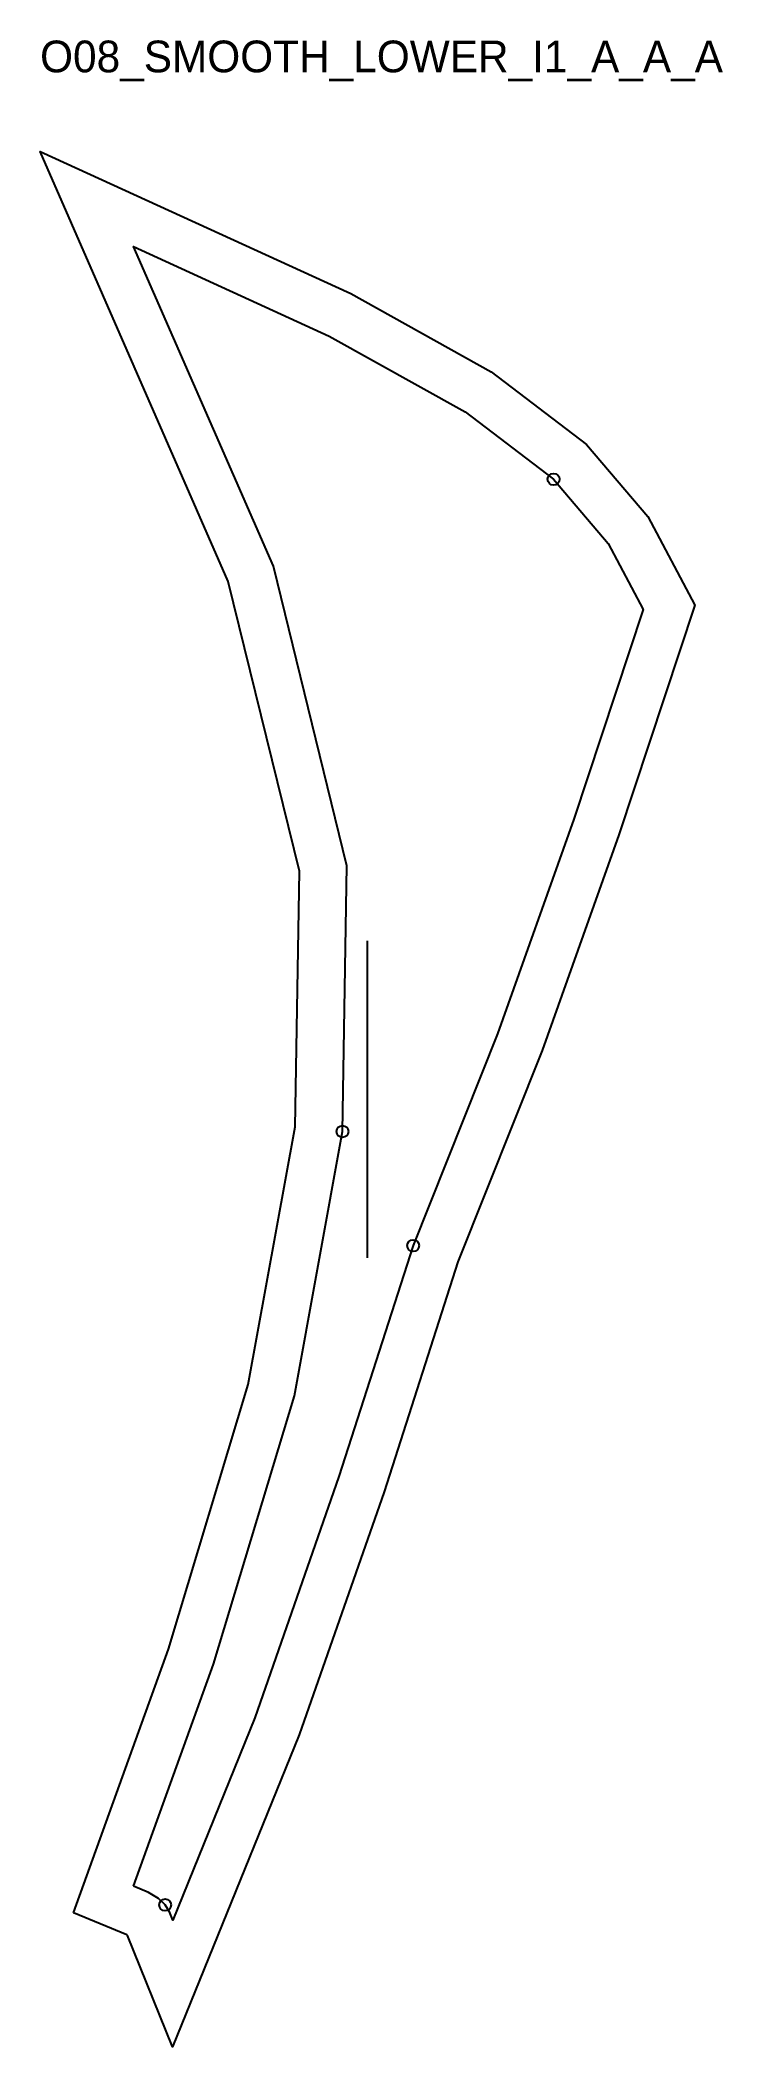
# Model space of a CAD drawing. Header units: millimetres. Extents: x -24 to 149, y -41 to 466.
import ezdxf

# ---------------------------------------------------------------- set-up
doc = ezdxf.new("R2010")
doc.units = ezdxf.units.MM
for name, color, linetype in [('CUT', 1, 'Continuous'), ('GRAIN', 3, 'Continuous'), ('ID', 7, 'Continuous'), ('NOTCH', 2, 'Continuous'), ('SEAM', 5, 'Continuous')]:
    doc.layers.add(name, color=color, linetype=linetype)

msp = doc.modelspace()

# ---------------------------------------------------------------- linework, layer by layer
at = {"layer": 'CUT'}
msp.add_lwpolyline([(-15.16, -6.68), (8.79, 59.83), (28.96, 126.56), (40.78, 191.59), (41.86, 256.1), (23.92, 329.14), (-23.6, 437.63), (54.85, 401.81), (90.32, 382.05), (114.35, 363.71), (129.84, 345.55), (141.69, 323.2), (122.54, 265.27), (103.16, 210.81), (81.9, 157.55), (63.25, 99.52), (41.84, 38.22), (9.83, -40.53), (-1.49, -12.42), (-1.68, -12.3), (-15.16, -6.68)], close=True, dxfattribs=at)
at = {"layer": 'GRAIN'}
msp.add_line((59.05, 158.55), (59.05, 238.55), dxfattribs=at)
at = {"layer": 'NOTCH'}
for centre in [(106.05, 354.95), (52.76, 190.41), (70.6, 161.61), (7.98, -4.71)]:
    msp.add_circle(centre, 1.5, dxfattribs=at)
at = {"layer": 'SEAM'}
msp.add_lwpolyline([(0, 0), (20.18, 56.06), (40.64, 123.75), (52.76, 190.41), (53.88, 257.46), (35.33, 333.01), (0, 413.66), (49.43, 391.1), (83.73, 371.99), (106.05, 354.95), (119.85, 338.77), (128.69, 322.1), (111.19, 269.17), (91.93, 215.04), (70.6, 161.61), (51.87, 103.34), (30.61, 42.46), (9.88, -8.53), (9.06, -6.48), (7.98, -4.71), (6.31, -3.1), (3.75, -1.56)], close=True, dxfattribs=at)

# ---------------------------------------------------------------- texts
at = {"layer": 'ID'}
msp.add_text('O08_SMOOTH_LOWER_I1_A_A_A', height=8, dxfattribs=at).set_placement((-23.6, 457.63))

doc.saveas('drawing.dxf')
